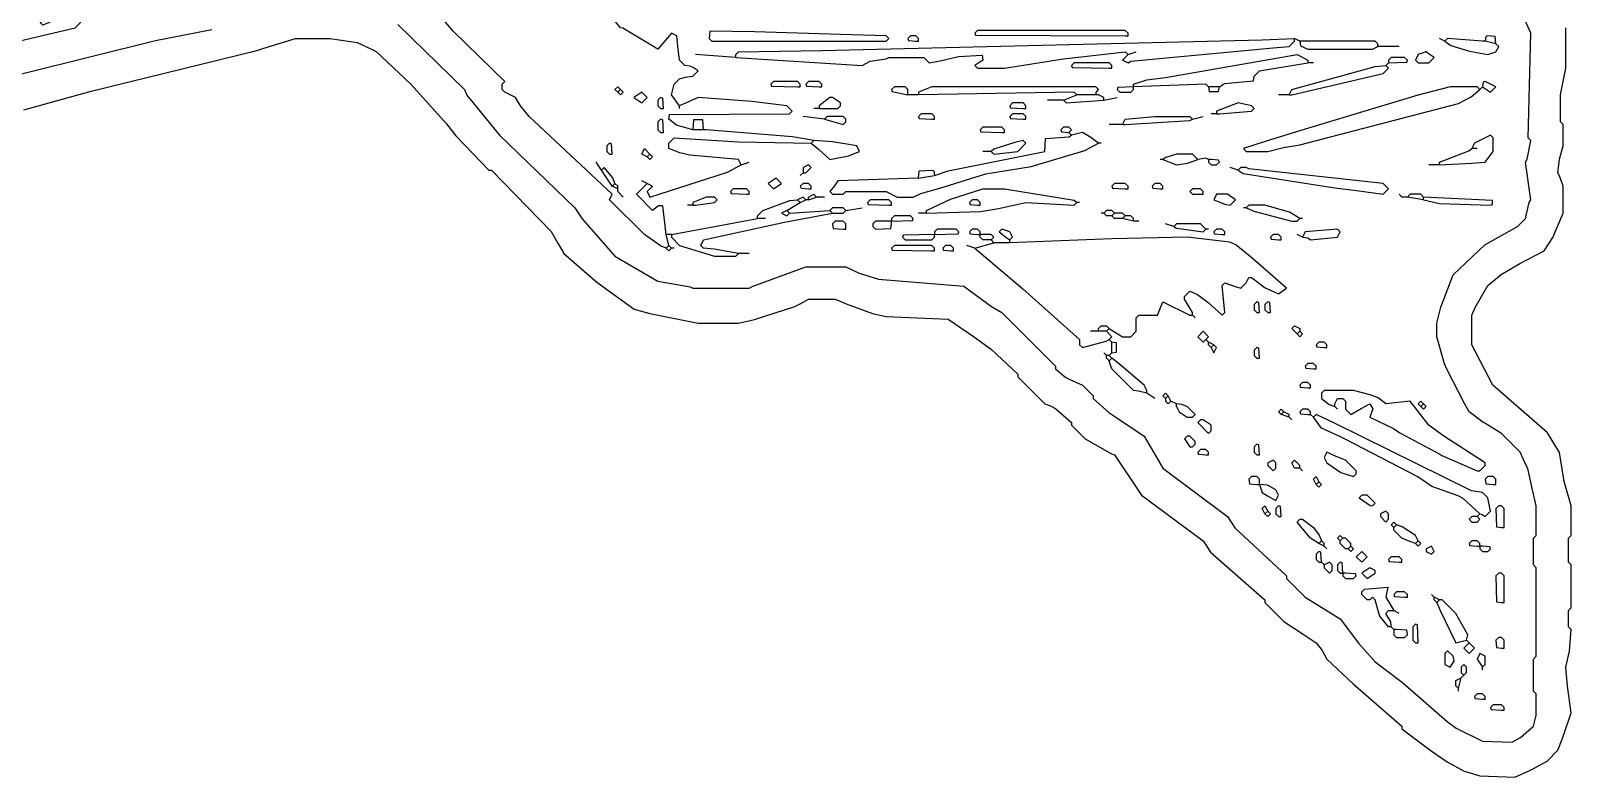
# Model space of a CAD drawing. Extents: x 0.25 to 2.48, y 0.03 to 1.97.
# Drawn here: x 1.027 to 2.484, y 0.033 to 0.739 of the extents above; entities that cross this region are included whole.
import ezdxf

# ---------------------------------------------------------------- set-up
doc = ezdxf.new("R2010")
doc.units = 0
doc.layers.get('0').update_dxf_attribs({"linetype": 'CONTINUOUS'})

msp = doc.modelspace()

# ---------------------------------------------------------------- linework, layer by layer
at = {"color": 7, "linetype": 'CONTINUOUS'}
for points in [[(0.957834, 0.715518), (1.06934, 0.74168), (1.07442, 0.74676), (1.07442, 0.7493), (1.069594, 0.752348), (1.0668, 0.75438), (1.05918, 0.75438), (1.044194, 0.746252), (1.03886, 0.74422), (1.03632, 0.74676), (1.043686, 0.752348), (1.09474, 0.77978), (1.09982, 0.77978), (1.10236, 0.77724), (1.09474, 0.76962), (1.089406, 0.767588), (1.08204, 0.762), (1.0795, 0.75438), (1.08458, 0.7493), (1.09474, 0.7493), (1.107186, 0.755142), (1.10998, 0.75692)], [(1.62814, 0.5334), (1.622806, 0.535432), (1.60782, 0.5461), (1.5748, 0.57912), (1.57734, 0.5842), (1.4986, 0.65786), (1.490472, 0.667766), (1.4859, 0.67564), (1.47574, 0.68072), (1.4732, 0.68326), (1.4732, 0.68834), (1.47574, 0.69088), (1.426851, 0.738589), (1.409192, 0.759206)], [(1.374394, 0.744728), (1.43764, 0.68326), (1.439672, 0.677926), (1.47066, 0.64008), (1.54178, 0.5715), (1.54879, 0.560883), (1.57988, 0.52578), (1.620296, 0.502024), (1.650828, 0.49681), (1.65354, 0.4953), (1.70688, 0.4953), (1.709674, 0.497078), (1.76022, 0.51562), (1.79832, 0.51562), (1.810766, 0.509778), (1.829024, 0.503816), (1.909623, 0.49723), (1.935937, 0.47813), (1.94564, 0.47244), (1.99644, 0.42164), (1.99644, 0.4191), (2.006346, 0.410972), (2.009394, 0.409448), (2.02184, 0.40386), (2.032, 0.3937), (2.032, 0.39116), (2.046849, 0.377874), (2.054469, 0.372794), (2.08026, 0.3556), (2.09804, 0.32512), (2.159, 0.2794), (2.16601, 0.268783), (2.21488, 0.22352), (2.21488, 0.22098), (2.23266, 0.2032), (2.26568, 0.18288), (2.282874, 0.159629), (2.2987, 0.14224), (2.324557, 0.12253), (2.366823, 0.08575), (2.375357, 0.07935), (2.400396, 0.067196), (2.42824, 0.06604)], [(1.64084, 0.66802), (1.63322, 0.67818), (1.63576, 0.68834), (1.64084, 0.69342), (1.646144, 0.695064), (1.65354, 0.69596), (1.65862, 0.70104), (1.653794, 0.704088), (1.650746, 0.705358), (1.64592, 0.70612), (1.64084, 0.7112), (1.639277, 0.724095), (1.6383, 0.73406), (1.63322, 0.7366), (1.62052, 0.72136), (1.587246, 0.741172), (1.58496, 0.74168), (1.576832, 0.751586), (1.5748, 0.75438)], [(2.42824, 0.06604), (2.436114, 0.070612), (2.44856, 0.08128), (2.4511, 0.09144), (2.4511, 0.11176), (2.44856, 0.1143), (2.44856, 0.14478), (2.4511, 0.14732), (2.4511, 0.23114), (2.44856, 0.23368), (2.44856, 0.25908), (2.4511, 0.26162), (2.4511, 0.28956), (2.44753, 0.304628), (2.44705, 0.307512), (2.442972, 0.324866), (2.441448, 0.327914), (2.43586, 0.34036), (2.41808, 0.35814), (2.402449, 0.367714), (2.400691, 0.368886), (2.3876, 0.37846), (2.383106, 0.386471), (2.366518, 0.418846), (2.364232, 0.423926), (2.35712, 0.44958), (2.35712, 0.46228), (2.36069, 0.477348), (2.37236, 0.508), (2.402586, 0.536448), (2.43332, 0.55372), (2.44094, 0.56134), (2.444242, 0.576326), (2.44602, 0.57912), (2.44094, 0.61468), (2.442503, 0.617415), (2.44602, 0.635), (2.44348, 0.63754), (2.44602, 0.7366), (2.438908, 0.752094)], [(0.959866, 0.683768), (1.145286, 0.729742), (1.198708, 0.74017)], [(1.020928, 0.664007), (1.084385, 0.681697), (1.242314, 0.720598), (1.246886, 0.722122), (1.27762, 0.73152), (1.31064, 0.73152), (1.335927, 0.727848), (1.351026, 0.720852), (1.354074, 0.719328), (1.38684, 0.68834), (1.42048, 0.650736), (1.4294, 0.639584), (1.4605, 0.60706), (1.46304, 0.60706), (1.519428, 0.548894), (1.525954, 0.538089), (1.53162, 0.52832), (1.562638, 0.501008), (1.597914, 0.475488), (1.612705, 0.471463), (1.65862, 0.46228), (1.69672, 0.46228), (1.711788, 0.46585), (1.749806, 0.478028), (1.754886, 0.480568), (1.76276, 0.48514), (1.78816, 0.48514), (1.795526, 0.481838), (1.798574, 0.480568), (1.823496, 0.471544), (1.836471, 0.468575), (1.894789, 0.466145), (1.919849, 0.448994), (1.935937, 0.43749), (1.96088, 0.41402), (1.96088, 0.41148), (1.98628, 0.38608), (1.991614, 0.384048), (1.996694, 0.381508), (2.01168, 0.3683), (2.01168, 0.36576), (2.02438, 0.35306), (2.050034, 0.338328), (2.05232, 0.33782), (2.07772, 0.29972), (2.13614, 0.25654), (2.14315, 0.245923), (2.19456, 0.20066), (2.19456, 0.19812), (2.21234, 0.18034), (2.230511, 0.168226), (2.24282, 0.16002), (2.248486, 0.152791), (2.25298, 0.14478), (2.277829, 0.121291), (2.3241, 0.08128), (2.3241, 0.07874), (2.351649, 0.057834), (2.366889, 0.047674), (2.382774, 0.038862), (2.387346, 0.037338), (2.397844, 0.034193), (2.43078, 0.03302)], [(1.83642, 0.72898), (1.83896, 0.73152), (1.83642, 0.73406), (1.793203, 0.73537), (1.711997, 0.73783), (1.669415, 0.738505), (1.66878, 0.73152), (1.67132, 0.72898), (1.83642, 0.72898)], [(1.69418, 0.71374), (1.69418, 0.71628), (1.69672, 0.71882), (1.775422, 0.720049), (2.191969, 0.730195), (2.2225, 0.73152)], [(1.8669, 0.72898), (1.8669, 0.73152), (1.86436, 0.73406), (1.85928, 0.73406), (1.85674, 0.73152), (1.857375, 0.729615), (1.86436, 0.72898), (1.8669, 0.72898)], [(2.06502, 0.73406), (2.06502, 0.7366), (2.06248, 0.73914), (1.92278, 0.73914), (1.92024, 0.7366), (1.920875, 0.734695), (2.06248, 0.73406), (2.06502, 0.73406)], [(2.06502, 0.71628), (2.05994, 0.7112), (2.06502, 0.70866), (2.067697, 0.710106), (2.202332, 0.722833), (2.21742, 0.7239), (2.2225, 0.72898), (2.2225, 0.73152)], [(2.22758, 0.72898), (2.2225, 0.73152)], [(2.30124, 0.7239), (2.30124, 0.72644), (2.2987, 0.72898), (2.22758, 0.72898)], [(2.22758, 0.72898), (2.228215, 0.724535), (2.2352, 0.72136), (2.29616, 0.72136), (2.30124, 0.7239)], [(2.36474, 0.72898), (2.35966, 0.73152)], [(2.40284, 0.72898), (2.4003, 0.72898), (2.36728, 0.73152), (2.36474, 0.72898)], [(2.36474, 0.72898), (2.370328, 0.724916), (2.387824, 0.719716), (2.40538, 0.71628), (2.413, 0.71882), (2.41554, 0.7239), (2.413, 0.72644)], [(2.43078, 0.03302), (2.446274, 0.040132), (2.46126, 0.04826), (2.47142, 0.05842), (2.475738, 0.068834), (2.477262, 0.073406), (2.48412, 0.09398), (2.48055, 0.119208), (2.47904, 0.13716), (2.48261, 0.152228), (2.48412, 0.17272), (2.48158, 0.17526), (2.48158, 0.1905), (2.48412, 0.19304), (2.48412, 0.23368), (2.48158, 0.23622), (2.48158, 0.25908), (2.48412, 0.26162), (2.48412, 0.28956), (2.477615, 0.312544), (2.473198, 0.340106), (2.461846, 0.358531), (2.409952, 0.403606), (2.39014, 0.44196), (2.39014, 0.4699), (2.393442, 0.477266), (2.40538, 0.49784), (2.417826, 0.508508), (2.435606, 0.518668), (2.45872, 0.53086), (2.466848, 0.543306), (2.4765, 0.56642), (2.4765, 0.59182), (2.473064, 0.601756), (2.47142, 0.60452), (2.472983, 0.617415), (2.4765, 0.62992), (2.4765, 0.65024), (2.47396, 0.65278), (2.47396, 0.67818), (2.47904, 0.70358), (2.47904, 0.74168)], [(2.413, 0.72644), (2.412365, 0.733425), (2.40538, 0.73406), (2.403475, 0.733425), (2.40284, 0.72898)], [(2.413, 0.72644), (2.40284, 0.72898)], [(1.69418, 0.71374), (1.65608, 0.71628)], [(1.69418, 0.71374), (1.81356, 0.70612), (1.821332, 0.710133), (1.836268, 0.712267), (1.83896, 0.71374), (1.87198, 0.71374), (1.87706, 0.70866), (1.887444, 0.710304), (1.904776, 0.714636), (1.927225, 0.715645), (1.92786, 0.7112), (1.92024, 0.70612), (1.92278, 0.70358), (1.94818, 0.70358), (2.003888, 0.71223), (2.006752, 0.712673), (2.06248, 0.71882), (2.06502, 0.71628)], [(2.06502, 0.71628), (2.07264, 0.71882)], [(2.0701, 0.6858), (2.0701, 0.68834), (2.082937, 0.692326), (2.100443, 0.694514), (2.22504, 0.71628), (2.2352, 0.7112), (2.2352, 0.70866)], [(2.32156, 0.7239), (2.30124, 0.7239)], [(2.3495, 0.70866), (2.35458, 0.71374), (2.349754, 0.716788), (2.34696, 0.71882), (2.33934, 0.71628), (2.3368, 0.7112), (2.33934, 0.70866), (2.3495, 0.70866)], [(2.04978, 0.70358), (2.04978, 0.70612), (2.04724, 0.70866), (2.01422, 0.70866), (2.01168, 0.70612), (2.012315, 0.704215), (2.04724, 0.70358), (2.04978, 0.70358)], [(2.15138, 0.6858), (2.156206, 0.688848), (2.183765, 0.691515), (2.1844, 0.69596), (2.18948, 0.70104), (2.2352, 0.70866)], [(2.21742, 0.67818), (2.21996, 0.68326), (2.298895, 0.705143), (2.30886, 0.70612)], [(2.21742, 0.67818), (2.21996, 0.67818), (2.30632, 0.6985), (2.3114, 0.70358), (2.30886, 0.70612)], [(2.24028, 0.70866), (2.2352, 0.70866)], [(2.30886, 0.70612), (2.3114, 0.70866)], [(2.3114, 0.70866), (2.328545, 0.709295), (2.32918, 0.7112), (2.32664, 0.71374), (2.31394, 0.71374), (2.3114, 0.7112), (2.3114, 0.70866)], [(1.58242, 0.68072), (1.57988, 0.68326), (1.58242, 0.6858), (1.58496, 0.68326)], [(1.75514, 0.6858), (1.75514, 0.68834), (1.7526, 0.69088), (1.72974, 0.69088), (1.7272, 0.68834), (1.727835, 0.686435), (1.7526, 0.6858), (1.75514, 0.6858)], [(1.77546, 0.6858), (1.77546, 0.68834), (1.77292, 0.69088), (1.76276, 0.69088), (1.76022, 0.68834), (1.760855, 0.686435), (1.77292, 0.6858), (1.77546, 0.6858)], [(1.85674, 0.67818), (1.85674, 0.68326), (1.8542, 0.6858), (1.84404, 0.6858), (1.8415, 0.68326), (1.842135, 0.681355), (1.85674, 0.67818)], [(2.03454, 0.67818), (2.035048, 0.680466), (2.03708, 0.68326), (2.03454, 0.6858), (1.8796, 0.6858), (1.8669, 0.68072), (1.8669, 0.67818)], [(2.0701, 0.6858), (2.055495, 0.685165), (2.05486, 0.68326), (2.0574, 0.68072), (2.06756, 0.68072), (2.0701, 0.68326), (2.0701, 0.6858)], [(2.14122, 0.6858), (2.13868, 0.68834), (2.0701, 0.6858)], [(2.15138, 0.6858), (2.14122, 0.6858)], [(2.14122, 0.6858), (2.141855, 0.681355), (2.150745, 0.681355), (2.15138, 0.6858)], [(2.39776, 0.68326), (2.39522, 0.6858), (2.36982, 0.6858), (2.337024, 0.677284), (2.334036, 0.676536), (2.232406, 0.645922), (2.194784, 0.634104), (2.17424, 0.62738), (2.17678, 0.62484), (2.1971, 0.62484), (2.212168, 0.62841), (2.227408, 0.63095), (2.377694, 0.670052), (2.389683, 0.67625), (2.39776, 0.68326)], [(2.39776, 0.68326), (2.4003, 0.6858)], [(2.4003, 0.6858), (2.40792, 0.68072), (2.413, 0.6858), (2.40284, 0.69088), (2.400935, 0.690245), (2.4003, 0.6858)], [(1.58242, 0.68072), (1.58496, 0.68326)], [(1.58242, 0.68072), (1.58496, 0.67818), (1.5875, 0.68072), (1.58496, 0.68326)], [(1.60528, 0.67056), (1.61036, 0.67564), (1.60528, 0.68072), (1.59766, 0.67564), (1.60528, 0.67056)], [(1.6256, 0.66548), (1.624965, 0.675005), (1.62306, 0.67564), (1.62052, 0.6731), (1.62052, 0.66802), (1.62306, 0.66548), (1.6256, 0.66548)], [(1.65354, 0.64516), (1.638046, 0.649732), (1.63068, 0.65532), (1.631315, 0.659765), (1.74498, 0.6604), (1.74752, 0.66294), (1.74244, 0.66802), (1.709324, 0.671944), (1.65862, 0.67564), (1.64084, 0.66802)], [(1.77292, 0.66548), (1.7907, 0.66548), (1.79324, 0.66802), (1.79324, 0.67056), (1.78562, 0.67564), (1.78308, 0.67564), (1.77292, 0.66802), (1.77292, 0.66548)], [(1.8669, 0.67818), (1.85674, 0.67818)], [(2.01676, 0.67818), (2.01422, 0.68072), (1.8669, 0.67818)], [(1.9685, 0.66548), (1.9685, 0.66802), (1.96596, 0.67056), (1.9558, 0.67056), (1.95326, 0.66802), (1.953895, 0.666115), (1.96596, 0.66548), (1.9685, 0.66548)], [(2.00406, 0.6731), (1.98882, 0.6731)], [(2.00406, 0.6731), (2.01676, 0.67818)], [(2.00406, 0.6731), (2.0066, 0.67056), (2.04216, 0.6731)], [(2.03454, 0.67818), (2.01676, 0.67818)], [(2.04216, 0.6731), (2.04216, 0.67564), (2.03708, 0.67818), (2.03454, 0.67818)], [(2.04216, 0.6731), (2.05486, 0.67564)], [(2.14884, 0.6604), (2.15138, 0.6604), (2.18186, 0.66294), (2.1844, 0.66548), (2.18186, 0.66802), (2.16916, 0.67056), (2.14884, 0.66294), (2.14884, 0.6604)], [(2.21742, 0.67818), (2.20726, 0.67818)], [(1.64084, 0.66548), (1.64084, 0.66802)], [(1.778, 0.65532), (1.75768, 0.65786)], [(1.77292, 0.66548), (1.76784, 0.66548)], [(1.778, 0.65532), (1.79578, 0.65024), (1.79832, 0.65278), (1.79832, 0.65532), (1.79578, 0.65786), (1.78054, 0.65786), (1.778, 0.65532)], [(1.88214, 0.65532), (1.88214, 0.65786), (1.8796, 0.6604), (1.86944, 0.6604), (1.8669, 0.65786), (1.867535, 0.655955), (1.8796, 0.65532), (1.88214, 0.65532)], [(1.9685, 0.65532), (1.9685, 0.65786), (1.96596, 0.6604), (1.9558, 0.6604), (1.95326, 0.65786), (1.953895, 0.655955), (1.96596, 0.65532), (1.9685, 0.65532)], [(2.05994, 0.65024), (2.06248, 0.65532), (2.09042, 0.65786), (2.12344, 0.65786), (2.12598, 0.65532)], [(2.12598, 0.65532), (2.13614, 0.65786)], [(2.14884, 0.6604), (2.14376, 0.6604)], [(1.6256, 0.64262), (1.624965, 0.654685), (1.62306, 0.65532), (1.62052, 0.65278), (1.62052, 0.64516), (1.62306, 0.64262), (1.6256, 0.64262)], [(1.6637, 0.64516), (1.663065, 0.654685), (1.654175, 0.654685), (1.65354, 0.64516)], [(1.6637, 0.64516), (1.65354, 0.64516)], [(1.76784, 0.635), (1.747657, 0.638634), (1.66624, 0.64516), (1.6637, 0.64516)], [(1.94818, 0.64262), (1.94818, 0.64516), (1.94564, 0.6477), (1.92786, 0.6477), (1.92532, 0.64516), (1.925955, 0.643255), (1.94564, 0.64262), (1.94818, 0.64262)], [(2.00914, 0.64262), (2.01168, 0.64516), (2.00914, 0.6477), (2.00406, 0.6477), (2.00152, 0.64516), (2.002155, 0.643255), (2.00914, 0.64262)], [(2.01168, 0.64008), (2.00914, 0.64262)], [(2.03708, 0.63246), (2.029714, 0.638048), (2.02184, 0.64262), (2.01168, 0.64008)], [(2.05994, 0.65024), (2.04724, 0.65024)], [(2.05994, 0.65024), (2.06248, 0.65024), (2.123344, 0.653936), (2.12598, 0.65532)], [(1.57734, 0.6223), (1.576705, 0.631825), (1.5748, 0.63246), (1.57226, 0.62992), (1.57226, 0.62484), (1.5748, 0.6223), (1.57734, 0.6223)], [(1.61036, 0.61976), (1.60528, 0.6223), (1.60782, 0.62738), (1.6129, 0.6223)], [(1.69926, 0.61214), (1.69672, 0.61722), (1.650805, 0.621323), (1.641035, 0.623277), (1.63068, 0.62738), (1.63068, 0.63246), (1.63576, 0.63754), (1.696764, 0.633683), (1.7653, 0.63246)], [(1.7653, 0.63246), (1.76784, 0.635)], [(1.7653, 0.63246), (1.772424, 0.62676), (1.78308, 0.61722), (1.800636, 0.620656), (1.81102, 0.62484), (1.80848, 0.62992), (1.785483, 0.633906), (1.76784, 0.635)], [(1.8669, 0.59944), (1.7907, 0.5969), (1.787574, 0.592211), (1.78308, 0.58674), (1.78562, 0.5842), (1.79578, 0.5842), (1.79832, 0.58674), (1.83642, 0.58674), (1.84658, 0.58166), (1.86182, 0.58166), (1.869186, 0.584962), (1.886996, 0.590176), (1.930572, 0.60349), (1.973408, 0.61063), (2.024156, 0.625736), (2.03708, 0.63246)], [(1.88214, 0.60198), (1.895094, 0.606298), (1.98628, 0.62484), (1.986915, 0.636905), (2.009016, 0.638655), (2.01168, 0.64008)], [(1.93548, 0.62484), (1.93802, 0.6223), (1.96088, 0.62484), (1.9685, 0.63246), (1.96596, 0.635), (1.958116, 0.633356), (1.938274, 0.626872), (1.93548, 0.62484)], [(2.03962, 0.63246), (2.03708, 0.63246)], [(2.35966, 0.61214), (2.390312, 0.61365), (2.40284, 0.61468), (2.41046, 0.62484), (2.41046, 0.63754), (2.40792, 0.64008), (2.39268, 0.63246), (2.39014, 0.62738)], [(2.35966, 0.61214), (2.35966, 0.61468), (2.387346, 0.625348), (2.39014, 0.62738)], [(2.39522, 0.62738), (2.39014, 0.62738)], [(1.56718, 0.60706), (1.5621, 0.61468)], [(1.61036, 0.61976), (1.6129, 0.6223)], [(1.61036, 0.61976), (1.6129, 0.61722), (1.61544, 0.61976), (1.6129, 0.6223)], [(1.61036, 0.59436), (1.61544, 0.59182), (1.61036, 0.58674), (1.6129, 0.58166), (1.686306, 0.605028), (1.69926, 0.61214)], [(1.69926, 0.61214), (1.70688, 0.61468)], [(1.75768, 0.60452), (1.76022, 0.60452), (1.7653, 0.6096), (1.76276, 0.61214), (1.75768, 0.6096), (1.75768, 0.60452)], [(1.93548, 0.62484), (1.92786, 0.62484)], [(2.09804, 0.61722), (2.0955, 0.61722)], [(2.13106, 0.61722), (2.12598, 0.6223), (2.11074, 0.6223), (2.100804, 0.618864), (2.09804, 0.61722)], [(2.09804, 0.61722), (2.11074, 0.61214), (2.121124, 0.613784), (2.13106, 0.61722)], [(2.14122, 0.61722), (2.13868, 0.61849), (2.13106, 0.61722)], [(2.14122, 0.61722), (2.14122, 0.61468), (2.14376, 0.61214), (2.14884, 0.61214), (2.15138, 0.61468), (2.150745, 0.616585), (2.14376, 0.61722), (2.14122, 0.61722)], [(2.35966, 0.61214), (2.3495, 0.61214)], [(1.57988, 0.59436), (1.577848, 0.599694), (1.56972, 0.6096), (1.56718, 0.60706)], [(1.57734, 0.59182), (1.56718, 0.60706)], [(1.72974, 0.58928), (1.73736, 0.59436), (1.73228, 0.59944), (1.72466, 0.59436), (1.72974, 0.58928)], [(1.75514, 0.60198), (1.75768, 0.60452)], [(1.8669, 0.59944), (1.867535, 0.606425), (1.8796, 0.60706), (1.881505, 0.606425), (1.88214, 0.60198)], [(1.8669, 0.59944), (1.88214, 0.60198)], [(2.16916, 0.60706), (2.16154, 0.6096)], [(2.16916, 0.60706), (2.173986, 0.604012), (2.260737, 0.590374), (2.281072, 0.587807), (2.30632, 0.5842), (2.3114, 0.58928), (2.30632, 0.59436), (2.179433, 0.608192), (2.17678, 0.6096), (2.1717, 0.6096), (2.16916, 0.60706)], [(1.57734, 0.59182), (1.57988, 0.59436)], [(1.58242, 0.58928), (1.57734, 0.59182)], [(1.58242, 0.59182), (1.57988, 0.59436)], [(1.58242, 0.58928), (1.58242, 0.59182)], [(1.5875, 0.58166), (1.58242, 0.58674), (1.58242, 0.58928)], [(1.62814, 0.5461), (1.624965, 0.573405), (1.620911, 0.573454), (1.61544, 0.56896), (1.6002, 0.5842), (1.61036, 0.59436)], [(1.61036, 0.59436), (1.60528, 0.5969)], [(1.70688, 0.5842), (1.70688, 0.58674), (1.70434, 0.58928), (1.69164, 0.58928), (1.6891, 0.58674), (1.689735, 0.584835), (1.70434, 0.5842), (1.70688, 0.5842)], [(1.7653, 0.58928), (1.7653, 0.59182), (1.76276, 0.59436), (1.75768, 0.59436), (1.75514, 0.59182), (1.755775, 0.589915), (1.76276, 0.58928), (1.7653, 0.58928)], [(1.76276, 0.57912), (1.76276, 0.58166), (1.76784, 0.5842), (1.77038, 0.58166)], [(1.87452, 0.56642), (1.87452, 0.56896), (1.897126, 0.579628), (1.92786, 0.58928), (1.94818, 0.58928), (2.013966, 0.578612), (2.01676, 0.57658)], [(2.06502, 0.58928), (2.06502, 0.59182), (2.06248, 0.59436), (2.05232, 0.59436), (2.04978, 0.59182), (2.050415, 0.589915), (2.06248, 0.58928), (2.06502, 0.58928)], [(2.09804, 0.58928), (2.09804, 0.59182), (2.0955, 0.59436), (2.09042, 0.59436), (2.08788, 0.59182), (2.088515, 0.589915), (2.0955, 0.58928), (2.09804, 0.58928)], [(2.13614, 0.5842), (2.13614, 0.58674), (2.1336, 0.58928), (2.12598, 0.58928), (2.12344, 0.58674), (2.12598, 0.5842), (2.13614, 0.5842)], [(2.16154, 0.57404), (2.16662, 0.57912), (2.159, 0.5842), (2.14884, 0.5842), (2.1463, 0.57912), (2.156714, 0.574802), (2.16154, 0.57404)], [(2.32918, 0.58166), (2.3241, 0.58166), (2.32156, 0.5842)], [(2.34442, 0.58166), (2.34188, 0.5842), (2.33172, 0.5842), (2.32918, 0.58166)], [(1.65354, 0.57404), (1.64846, 0.57404)], [(1.65354, 0.57404), (1.65608, 0.57404), (1.67386, 0.57658), (1.6764, 0.57912), (1.67386, 0.58166), (1.66624, 0.58166), (1.65354, 0.57658), (1.65354, 0.57404)], [(1.7145, 0.56134), (1.7145, 0.56388), (1.71958, 0.56896), (1.745204, 0.578224), (1.7526, 0.57912)], [(1.74244, 0.56896), (1.73736, 0.56642), (1.74244, 0.56388), (1.74498, 0.56642)], [(1.74244, 0.56896), (1.75514, 0.57658)], [(1.74498, 0.56642), (1.74244, 0.56896)], [(1.74498, 0.56642), (1.78308, 0.56896)], [(1.76022, 0.57912), (1.75768, 0.58166), (1.7526, 0.57912)], [(1.75514, 0.57658), (1.7526, 0.57912)], [(1.75514, 0.57658), (1.76022, 0.57912)], [(1.76276, 0.57912), (1.76022, 0.57912)], [(1.76276, 0.57912), (1.77038, 0.58166)], [(1.778, 0.58166), (1.77038, 0.58166)], [(1.79832, 0.56896), (1.79578, 0.5715), (1.78562, 0.5715), (1.78308, 0.56896)], [(1.78562, 0.56642), (1.78308, 0.56896)], [(1.78562, 0.56642), (1.79578, 0.56642), (1.79832, 0.56896)], [(1.79832, 0.56896), (1.81356, 0.5715)], [(1.8415, 0.57404), (1.8415, 0.57658), (1.83896, 0.57912), (1.82118, 0.57912), (1.81864, 0.57658), (1.819275, 0.574675), (1.83896, 0.57404), (1.8415, 0.57404)], [(1.87452, 0.56642), (1.925457, 0.567866), (1.942682, 0.570843), (1.9685, 0.57658), (2.01422, 0.57404), (2.01676, 0.57658)], [(1.92532, 0.57404), (1.92532, 0.57658), (1.92278, 0.57912), (1.9177, 0.57912), (1.91516, 0.57658), (1.915795, 0.574675), (1.92278, 0.57404), (1.92532, 0.57404)], [(2.0193, 0.57658), (2.01676, 0.57658)], [(2.05232, 0.56642), (2.04978, 0.56896), (2.0447, 0.56896), (2.04216, 0.56642)], [(2.17678, 0.5715), (2.17424, 0.5715)], [(2.22758, 0.56134), (2.217674, 0.567182), (2.19456, 0.57404), (2.17932, 0.57404), (2.17678, 0.5715)], [(2.17678, 0.5715), (2.184146, 0.568198), (2.21996, 0.5588), (2.22504, 0.5588), (2.22758, 0.56134)], [(2.34442, 0.57912), (2.32918, 0.58166)], [(2.34442, 0.57912), (2.34442, 0.58166)], [(2.34442, 0.57912), (2.359488, 0.57555), (2.40792, 0.57404), (2.409825, 0.574675), (2.409825, 0.578485), (2.34442, 0.58166)], [(1.63322, 0.5461), (1.7145, 0.56134)], [(1.69672, 0.52832), (1.673665, 0.532423), (1.6637, 0.5334), (1.66116, 0.53594), (1.6637, 0.54102), (1.740072, 0.55777), (1.78562, 0.56642)], [(1.72212, 0.56134), (1.7145, 0.56134)], [(1.79832, 0.55118), (1.79832, 0.55626), (1.79578, 0.5588), (1.78816, 0.5588), (1.78562, 0.55626), (1.786255, 0.551815), (1.79578, 0.55118), (1.79832, 0.55118)], [(1.8415, 0.5588), (1.82626, 0.5588), (1.82372, 0.55626), (1.82372, 0.55372), (1.82626, 0.55118), (1.840865, 0.551815), (1.8415, 0.55626), (1.8415, 0.5588)], [(1.8415, 0.5588), (1.861185, 0.559435), (1.86182, 0.56134), (1.85928, 0.56388), (1.84404, 0.56388), (1.8415, 0.56134), (1.8415, 0.5588)], [(1.87452, 0.56642), (1.8669, 0.56642)], [(2.04216, 0.56642), (2.03962, 0.56642)], [(2.04978, 0.56388), (2.0447, 0.56388), (2.04216, 0.56642)], [(2.04978, 0.56388), (2.05232, 0.56642)], [(2.05994, 0.56134), (2.05232, 0.56134), (2.04978, 0.56388)], [(2.06248, 0.56388), (2.05994, 0.56642), (2.05232, 0.56642)], [(2.05994, 0.56134), (2.06248, 0.56388)], [(2.0701, 0.5588), (2.05994, 0.56134)], [(2.0701, 0.5588), (2.0701, 0.56134), (2.06756, 0.56388), (2.06248, 0.56388)], [(2.07518, 0.5588), (2.0701, 0.5588)], [(2.1082, 0.55372), (2.10058, 0.55626)], [(2.13868, 0.55118), (2.1336, 0.55626), (2.11074, 0.55626), (2.1082, 0.55372)], [(2.1082, 0.55372), (2.110912, 0.55221), (2.13614, 0.54864), (2.13868, 0.55118)], [(2.23012, 0.56134), (2.22758, 0.56134)], [(1.63322, 0.5461), (1.62814, 0.5461)], [(1.63068, 0.53594), (1.62814, 0.5461)], [(1.63322, 0.5461), (1.63322, 0.54356), (1.64084, 0.53594), (1.67386, 0.52578), (1.69418, 0.52578), (1.69672, 0.52832)], [(1.88214, 0.5461), (1.852295, 0.545465), (1.85166, 0.54356), (1.8542, 0.54102), (1.8796, 0.54102), (1.88214, 0.54356), (1.88214, 0.5461)], [(1.88214, 0.5461), (1.904365, 0.546735), (1.905, 0.54864), (1.90246, 0.55118), (1.88468, 0.55118), (1.88214, 0.54864), (1.88214, 0.5461)], [(1.92532, 0.5461), (1.92532, 0.54864), (1.92278, 0.55118), (1.9177, 0.55118), (1.91516, 0.54864), (1.915795, 0.546735), (1.92278, 0.5461), (1.92532, 0.5461)], [(1.93548, 0.54102), (1.92786, 0.54102), (1.92532, 0.54356), (1.92532, 0.5461)], [(1.93548, 0.54102), (1.93802, 0.54356), (1.93548, 0.5461), (1.92532, 0.5461)], [(1.93802, 0.53848), (1.93548, 0.54102)], [(1.95326, 0.54102), (1.9558, 0.54356), (1.95326, 0.54864), (1.94564, 0.55118), (1.9431, 0.54864), (1.950466, 0.543052), (1.95326, 0.54102)], [(2.12598, 0.47244), (2.11836, 0.48514), (2.11836, 0.48768), (2.12344, 0.49276), (2.130603, 0.48961), (2.1407, 0.481975), (2.15392, 0.4699), (2.15646, 0.47244), (2.15392, 0.49784), (2.15646, 0.50038), (2.166396, 0.496944), (2.1717, 0.4953), (2.17678, 0.50038), (2.17932, 0.50546), (2.18186, 0.50546), (2.194814, 0.495808), (2.20726, 0.49022), (2.21488, 0.4953), (2.18238, 0.523865), (2.167011, 0.536526), (2.16128, 0.538809), (2.1209, 0.54356), (2.049729, 0.542235), (1.95326, 0.53848)], [(1.95326, 0.53848), (1.95326, 0.54102)], [(2.14122, 0.55118), (2.13868, 0.55118)], [(2.15646, 0.5461), (2.15646, 0.54864), (2.15392, 0.55118), (2.14884, 0.55118), (2.1463, 0.54864), (2.146935, 0.546735), (2.15392, 0.5461), (2.15646, 0.5461)], [(2.2098, 0.54102), (2.2098, 0.54356), (2.20726, 0.5461), (2.20218, 0.5461), (2.19964, 0.54356), (2.200275, 0.541655), (2.20726, 0.54102), (2.2098, 0.54102)], [(2.23012, 0.54356), (2.22504, 0.5461)], [(2.23012, 0.54356), (2.234946, 0.543052), (2.23774, 0.54102), (2.26314, 0.54356), (2.26568, 0.54864), (2.26314, 0.55118), (2.23266, 0.54864), (2.23012, 0.54356)], [(1.62814, 0.5334), (1.63068, 0.53594)], [(1.62814, 0.5334), (1.63068, 0.53086), (1.63322, 0.5334)], [(1.63322, 0.5334), (1.63068, 0.53594)], [(1.63576, 0.5334), (1.63322, 0.5334)], [(1.70688, 0.52832), (1.69672, 0.52832)], [(1.88214, 0.53086), (1.88214, 0.5334), (1.8796, 0.53594), (1.84404, 0.53594), (1.8415, 0.5334), (1.842135, 0.531495), (1.8796, 0.53086), (1.88214, 0.53086)], [(1.89992, 0.53086), (1.89992, 0.5334), (1.89738, 0.53594), (1.8923, 0.53594), (1.88976, 0.5334), (1.890395, 0.531495), (1.89738, 0.53086), (1.89992, 0.53086)], [(1.92024, 0.5334), (1.91262, 0.53594)], [(1.92024, 0.5334), (1.93802, 0.53848)], [(1.92024, 0.5334), (1.96544, 0.494675), (2.0193, 0.44704), (2.0193, 0.44196), (2.02184, 0.43942), (2.044476, 0.445396), (2.04724, 0.44704)], [(1.95326, 0.53848), (1.93802, 0.53848)], [(2.04724, 0.4572), (2.05994, 0.44958), (2.06756, 0.44958), (2.07264, 0.45466), (2.07264, 0.46736), (2.07518, 0.4699), (2.09296, 0.4699), (2.09804, 0.4826), (2.12344, 0.4699), (2.12598, 0.4699)], [(2.18948, 0.47244), (2.188845, 0.481965), (2.18694, 0.4826), (2.1844, 0.48006), (2.1844, 0.47498), (2.18694, 0.47244), (2.18948, 0.47244)], [(2.19964, 0.47244), (2.199005, 0.481965), (2.1971, 0.4826), (2.19456, 0.48006), (2.19456, 0.47498), (2.1971, 0.47244), (2.19964, 0.47244)], [(2.12598, 0.4699), (2.12598, 0.47244)], [(2.12852, 0.46736), (2.12598, 0.4699)], [(2.03708, 0.45466), (2.02946, 0.45466)], [(2.03708, 0.45466), (2.03708, 0.4572), (2.03962, 0.45974), (2.0447, 0.45974), (2.04724, 0.4572)], [(2.0447, 0.45466), (2.03708, 0.45466)], [(2.0447, 0.45466), (2.04724, 0.4572)], [(2.04724, 0.44704), (2.04978, 0.44958), (2.0447, 0.45466)], [(2.13868, 0.44704), (2.14122, 0.44958), (2.13614, 0.45466), (2.13106, 0.44958), (2.13614, 0.4445), (2.13868, 0.44704)], [(2.22504, 0.45212), (2.21996, 0.4572), (2.2225, 0.45974), (2.22758, 0.4572), (2.22758, 0.45466)], [(2.22504, 0.45212), (2.22758, 0.45466)], [(2.22504, 0.45212), (2.22758, 0.44958), (2.23012, 0.45212), (2.22758, 0.45466)], [(2.04978, 0.4445), (2.04724, 0.44704)], [(2.04978, 0.43434), (2.04978, 0.4445)], [(2.04978, 0.43434), (2.054225, 0.434975), (2.054225, 0.443865), (2.04978, 0.4445)], [(2.14122, 0.4445), (2.13868, 0.44704)], [(2.14122, 0.44196), (2.14122, 0.4445)], [(2.1463, 0.44196), (2.14122, 0.4445)], [(2.14376, 0.43942), (2.14122, 0.44196)], [(2.14376, 0.43942), (2.1463, 0.44196)], [(2.14376, 0.43942), (2.1463, 0.43434), (2.14884, 0.43942), (2.1463, 0.44196)], [(2.18948, 0.42926), (2.188845, 0.438785), (2.18694, 0.43942), (2.1844, 0.43688), (2.1844, 0.4318), (2.18694, 0.42926), (2.18948, 0.42926)], [(2.25298, 0.43942), (2.25298, 0.44196), (2.25044, 0.4445), (2.24536, 0.4445), (2.24282, 0.44196), (2.243455, 0.440055), (2.25044, 0.43942), (2.25298, 0.43942)], [(2.0447, 0.4318), (2.04216, 0.43434)], [(2.04724, 0.4318), (2.0447, 0.4318)], [(2.0447, 0.42926), (2.0447, 0.4318)], [(2.04724, 0.42672), (2.0447, 0.42926)], [(2.04724, 0.4318), (2.04978, 0.43434)], [(2.04978, 0.42926), (2.04724, 0.4318)], [(2.04724, 0.42672), (2.04978, 0.42926)], [(2.0828, 0.39624), (2.074926, 0.398018), (2.0701, 0.39878), (2.04978, 0.4191), (2.047748, 0.424434), (2.04724, 0.42672)], [(2.0828, 0.39878), (2.08026, 0.40386), (2.055251, 0.424766), (2.04978, 0.42926)], [(2.24282, 0.4191), (2.24282, 0.42164), (2.24028, 0.42418), (2.2352, 0.42418), (2.23266, 0.42164), (2.233295, 0.419735), (2.24028, 0.4191), (2.24282, 0.4191)], [(2.0828, 0.39624), (2.0828, 0.39878)], [(2.09042, 0.39116), (2.0828, 0.39624)], [(2.10058, 0.39116), (2.09804, 0.3937), (2.10058, 0.39624), (2.10312, 0.3937)], [(2.10058, 0.39116), (2.10312, 0.3937)], [(2.10566, 0.38862), (2.10312, 0.3937)], [(2.23774, 0.40132), (2.23774, 0.40386), (2.2352, 0.4064), (2.23012, 0.4064), (2.22758, 0.40386), (2.228215, 0.401955), (2.2352, 0.40132), (2.23774, 0.40132)], [(2.2606, 0.38354), (2.2606, 0.38608), (2.26314, 0.39116), (2.26822, 0.39116), (2.27076, 0.38862), (2.27076, 0.381), (2.27584, 0.37592), (2.285609, 0.381586), (2.29362, 0.38608), (2.296668, 0.381254), (2.29362, 0.37338), (2.316089, 0.362634), (2.321951, 0.358726), (2.359914, 0.338328), (2.361946, 0.337312), (2.39522, 0.32258), (2.39776, 0.32258), (2.40284, 0.32766), (2.40284, 0.3302), (2.362696, 0.35622), (2.3495, 0.36576), (2.33172, 0.38862), (2.30886, 0.38608), (2.301494, 0.391668), (2.293874, 0.394462), (2.27838, 0.39878), (2.25044, 0.39878), (2.2479, 0.39624), (2.2479, 0.39116), (2.255266, 0.385572), (2.2606, 0.38354)], [(2.10058, 0.39116), (2.10058, 0.38862), (2.10312, 0.38608), (2.10566, 0.38862)], [(2.11074, 0.38608), (2.10566, 0.38862)], [(2.11074, 0.38354), (2.11074, 0.38608)], [(2.11074, 0.38354), (2.11328, 0.37846), (2.118106, 0.375412), (2.1209, 0.37338), (2.12598, 0.37338), (2.12852, 0.37592), (2.1209, 0.38354), (2.115566, 0.385572), (2.11074, 0.38608)], [(2.2098, 0.37592), (2.20726, 0.37846), (2.2098, 0.381), (2.21234, 0.37846)], [(2.23774, 0.37592), (2.23774, 0.37846), (2.2352, 0.381), (2.23012, 0.381), (2.22758, 0.37846), (2.228215, 0.376555), (2.2352, 0.37592), (2.23774, 0.37592)], [(2.26314, 0.381), (2.2606, 0.38354)], [(2.34188, 0.38354), (2.33934, 0.38608), (2.34188, 0.38862), (2.34442, 0.38608)], [(2.34188, 0.38354), (2.34442, 0.38608)], [(2.34188, 0.38354), (2.34442, 0.381), (2.34696, 0.38354), (2.34442, 0.38608)], [(2.14122, 0.35814), (2.14376, 0.36068), (2.14376, 0.36576), (2.13614, 0.37084), (2.1336, 0.37084), (2.13106, 0.3683), (2.14122, 0.35814)], [(2.2098, 0.37592), (2.21234, 0.37846)], [(2.21742, 0.37338), (2.2098, 0.37592)], [(2.21742, 0.37592), (2.21234, 0.37846)], [(2.21742, 0.37338), (2.21742, 0.37592)], [(2.21996, 0.37084), (2.21742, 0.37338)], [(2.24028, 0.37338), (2.23774, 0.37592)], [(2.39776, 0.28194), (2.400046, 0.281432), (2.40284, 0.2794), (2.40792, 0.28448), (2.40538, 0.29718), (2.4003, 0.30226), (2.389916, 0.303904), (2.260346, 0.367792), (2.24282, 0.37592), (2.24028, 0.37338)], [(2.39776, 0.28194), (2.381982, 0.296552), (2.377186, 0.298958), (2.352431, 0.307926), (2.338949, 0.316914), (2.270506, 0.352552), (2.265426, 0.355092), (2.2479, 0.36322), (2.24028, 0.37338)], [(2.12598, 0.34544), (2.12852, 0.34798), (2.12852, 0.35052), (2.12344, 0.3556), (2.1209, 0.3556), (2.11836, 0.35306), (2.12344, 0.34544), (2.12598, 0.34544)], [(2.14122, 0.33782), (2.14122, 0.34036), (2.13868, 0.3429), (2.1336, 0.3429), (2.13106, 0.34036), (2.131695, 0.338455), (2.13868, 0.33782), (2.14122, 0.33782)], [(2.18948, 0.33782), (2.188845, 0.347345), (2.18694, 0.34798), (2.1844, 0.34544), (2.1844, 0.34036), (2.18694, 0.33782), (2.18948, 0.33782)], [(2.27838, 0.3175), (2.28092, 0.32004), (2.28092, 0.32258), (2.27076, 0.33274), (2.260346, 0.337058), (2.25298, 0.34036), (2.25044, 0.33528), (2.25298, 0.3302), (2.266188, 0.321056), (2.27838, 0.3175)], [(2.20218, 0.32258), (2.20472, 0.32512), (2.20472, 0.3302), (2.20218, 0.33274), (2.1971, 0.3302), (2.1971, 0.32766), (2.20218, 0.32258)], [(2.22758, 0.32512), (2.2225, 0.32512), (2.21996, 0.3302), (2.2225, 0.33274), (2.22758, 0.32766)], [(2.22758, 0.32512), (2.22758, 0.32766)], [(2.23012, 0.32258), (2.22758, 0.32512)], [(2.18948, 0.30988), (2.18948, 0.31496), (2.18694, 0.3175), (2.18186, 0.3175), (2.17932, 0.31496), (2.179955, 0.310515), (2.18694, 0.30988), (2.18948, 0.30988)], [(2.18948, 0.30988), (2.19202, 0.30226), (2.196846, 0.299212), (2.20472, 0.29464), (2.20726, 0.29972), (2.20472, 0.3048), (2.196846, 0.309118), (2.18948, 0.30988)], [(2.24282, 0.30988), (2.24028, 0.31496), (2.24282, 0.3175), (2.24536, 0.31242)], [(2.24282, 0.30988), (2.24536, 0.31242)], [(2.24282, 0.30988), (2.24536, 0.30734), (2.2479, 0.30988), (2.24536, 0.31242)], [(2.413, 0.30988), (2.413, 0.31496), (2.41046, 0.3175), (2.40538, 0.3175), (2.40284, 0.31496), (2.403475, 0.310515), (2.41046, 0.30988), (2.413, 0.30988)], [(2.29616, 0.28956), (2.2987, 0.2921), (2.29108, 0.29972), (2.286, 0.29972), (2.28346, 0.29718), (2.293874, 0.290068), (2.29616, 0.28956)], [(2.19456, 0.28194), (2.19202, 0.28702), (2.19456, 0.28956), (2.1971, 0.28448)], [(2.19456, 0.28194), (2.1971, 0.28448)], [(2.19456, 0.28194), (2.1971, 0.2794), (2.19964, 0.28194), (2.1971, 0.28448)], [(2.2098, 0.2794), (2.209165, 0.288925), (2.20726, 0.28956), (2.20472, 0.28702), (2.20472, 0.28194), (2.20726, 0.2794), (2.2098, 0.2794)], [(2.24536, 0.254), (2.23774, 0.25908), (2.229534, 0.268849), (2.22504, 0.27432), (2.22758, 0.27686), (2.23012, 0.27686), (2.24028, 0.26924), (2.245868, 0.261874), (2.2479, 0.25654)], [(2.30886, 0.27432), (2.3114, 0.27686), (2.3114, 0.28194), (2.30886, 0.28448), (2.30378, 0.28194), (2.30378, 0.2794), (2.30886, 0.27432)], [(2.39522, 0.2794), (2.39014, 0.2794), (2.3876, 0.27686), (2.39014, 0.27432), (2.39522, 0.27432), (2.39776, 0.27686), (2.39522, 0.2794)], [(2.39522, 0.2794), (2.39776, 0.28194)], [(2.42062, 0.26924), (2.42062, 0.28702), (2.41808, 0.28956), (2.41554, 0.28956), (2.413, 0.28702), (2.413635, 0.269875), (2.41808, 0.26924), (2.42062, 0.26924)], [(2.31648, 0.26924), (2.31394, 0.27178), (2.31648, 0.27432), (2.31902, 0.27178)], [(2.31648, 0.26924), (2.31902, 0.27178)], [(2.3368, 0.254), (2.331466, 0.256032), (2.3241, 0.25908), (2.31648, 0.2667), (2.31648, 0.26924)], [(2.33934, 0.25654), (2.3368, 0.26162), (2.324354, 0.269748), (2.31902, 0.27178)], [(2.24536, 0.254), (2.2479, 0.25654)], [(2.25044, 0.25146), (2.24536, 0.254)], [(2.25044, 0.254), (2.2479, 0.25654)], [(2.25044, 0.25146), (2.25044, 0.254)], [(2.25298, 0.24892), (2.25044, 0.25146)], [(2.26568, 0.25654), (2.26314, 0.25908), (2.26568, 0.26162), (2.26822, 0.25908)], [(2.26568, 0.25654), (2.26822, 0.25908)], [(2.2733, 0.24892), (2.27076, 0.24892), (2.26568, 0.254), (2.26568, 0.25654)], [(2.27584, 0.25146), (2.27584, 0.254), (2.27076, 0.25908), (2.26822, 0.25908)], [(2.2733, 0.24892), (2.27584, 0.25146)], [(2.2733, 0.24892), (2.27584, 0.24638), (2.27838, 0.24892), (2.27584, 0.25146)], [(2.3368, 0.254), (2.33934, 0.25654)], [(2.3368, 0.254), (2.33934, 0.25146), (2.34188, 0.254), (2.33934, 0.25654)], [(2.35204, 0.24384), (2.35458, 0.24638), (2.35204, 0.25146), (2.34696, 0.24892), (2.34696, 0.24638), (2.35204, 0.24384)], [(2.39776, 0.25146), (2.39776, 0.254), (2.39522, 0.25654), (2.39014, 0.25654), (2.3876, 0.254), (2.388235, 0.252095), (2.39522, 0.25146), (2.39776, 0.25146)], [(2.39776, 0.25146), (2.39776, 0.24892), (2.4003, 0.24638), (2.40538, 0.24638), (2.40792, 0.24892), (2.407285, 0.250825), (2.4003, 0.25146), (2.39776, 0.25146)], [(2.2479, 0.23622), (2.247265, 0.245745), (2.24536, 0.24638), (2.24282, 0.24384), (2.24282, 0.23876), (2.24536, 0.23622), (2.2479, 0.23622)], [(2.25044, 0.23368), (2.2479, 0.23622)], [(2.25044, 0.23368), (2.25044, 0.23114), (2.25552, 0.22606), (2.25806, 0.2286), (2.25806, 0.23368), (2.25552, 0.23622), (2.25044, 0.23368)], [(2.26822, 0.22606), (2.267585, 0.235585), (2.26568, 0.23622), (2.26314, 0.23368), (2.26314, 0.2286), (2.26568, 0.22606), (2.26822, 0.22606)], [(2.286, 0.23622), (2.29108, 0.2413), (2.286, 0.24638), (2.28092, 0.2413), (2.286, 0.23622)], [(2.3241, 0.23622), (2.3241, 0.23876), (2.32156, 0.2413), (2.31394, 0.2413), (2.3114, 0.23876), (2.312035, 0.236855), (2.32156, 0.23622), (2.3241, 0.23622)], [(2.26822, 0.22606), (2.26822, 0.22352), (2.27076, 0.22098), (2.27838, 0.22098), (2.28092, 0.22352), (2.280285, 0.225425), (2.27076, 0.22606), (2.26822, 0.22606)], [(2.29108, 0.22098), (2.2987, 0.22606), (2.2987, 0.2286), (2.29362, 0.23114), (2.286, 0.22606), (2.29108, 0.22098)], [(2.42062, 0.19812), (2.42062, 0.22352), (2.41808, 0.22606), (2.41554, 0.22606), (2.413, 0.22352), (2.413635, 0.198755), (2.41808, 0.19812), (2.42062, 0.19812)], [(2.31394, 0.17526), (2.3114, 0.17526), (2.303272, 0.185166), (2.302136, 0.188184), (2.2987, 0.20066), (2.29616, 0.2032), (2.29362, 0.20066), (2.29108, 0.20066), (2.286, 0.20574), (2.286, 0.20828), (2.28854, 0.21082), (2.310765, 0.212725), (2.30886, 0.2032), (2.31648, 0.1905)], [(2.32918, 0.2032), (2.32918, 0.20574), (2.32664, 0.20828), (2.31902, 0.20828), (2.31648, 0.20574), (2.317115, 0.203835), (2.32664, 0.2032), (2.32918, 0.2032)], [(2.35458, 0.2032), (2.35204, 0.20574)], [(2.31394, 0.17526), (2.313432, 0.180086), (2.30886, 0.18796), (2.3114, 0.1905), (2.31648, 0.1905)], [(2.32156, 0.18796), (2.31648, 0.1905)], [(2.35458, 0.20066), (2.35458, 0.2032)], [(2.35966, 0.20066), (2.35458, 0.2032)], [(2.35712, 0.19812), (2.35458, 0.20066)], [(2.35712, 0.19812), (2.35966, 0.20066)], [(2.35712, 0.19812), (2.360168, 0.190754), (2.3749, 0.16002), (2.38506, 0.16256)], [(2.38506, 0.16256), (2.38633, 0.16764), (2.3749, 0.18796), (2.3622, 0.20066), (2.35966, 0.20066)], [(2.31648, 0.17272), (2.31394, 0.17526)], [(2.33934, 0.16002), (2.338705, 0.177165), (2.3368, 0.1778), (2.33426, 0.17526), (2.33426, 0.16256), (2.3368, 0.16002), (2.33934, 0.16002)], [(2.31648, 0.17272), (2.31648, 0.16764), (2.31902, 0.1651), (2.32664, 0.1651), (2.32918, 0.16764), (2.328545, 0.172085), (2.31902, 0.17272), (2.31648, 0.17272)], [(2.3876, 0.16002), (2.38506, 0.16256)], [(2.42062, 0.15494), (2.42062, 0.16256), (2.41808, 0.1651), (2.41554, 0.1651), (2.413, 0.16256), (2.413635, 0.155575), (2.41808, 0.15494), (2.42062, 0.15494)], [(2.36982, 0.13716), (2.373376, 0.142748), (2.37236, 0.14732), (2.36728, 0.1524), (2.36474, 0.14986), (2.36474, 0.1397), (2.36982, 0.13716)], [(2.3876, 0.16002), (2.38252, 0.15494), (2.3876, 0.14986), (2.39268, 0.15494), (2.3876, 0.16002)], [(2.4003, 0.13716), (2.40284, 0.1397), (2.40284, 0.14732), (2.39776, 0.14986), (2.39522, 0.14478), (2.4003, 0.13716)], [(2.38252, 0.12954), (2.38506, 0.13208), (2.38506, 0.13716), (2.38252, 0.1397), (2.37998, 0.13716), (2.37998, 0.13208), (2.38252, 0.12954)], [(2.4003, 0.13462), (2.4003, 0.13716)], [(2.37744, 0.11684), (2.3749, 0.11938), (2.3749, 0.12446), (2.37998, 0.127)], [(2.37744, 0.11684), (2.37998, 0.127)], [(2.37744, 0.1143), (2.37744, 0.11684)], [(2.37998, 0.127), (2.38252, 0.12954)], [(2.40284, 0.10668), (2.40284, 0.10922), (2.4003, 0.11176), (2.39522, 0.11176), (2.39268, 0.10922), (2.393315, 0.107315), (2.4003, 0.10668), (2.40284, 0.10668)], [(2.42062, 0.09652), (2.42062, 0.09906), (2.41808, 0.1016), (2.41046, 0.1016), (2.40792, 0.09906), (2.408555, 0.097155), (2.41808, 0.09652), (2.42062, 0.09652)]]:
    msp.add_lwpolyline(points, dxfattribs=at)

doc.saveas('drawing.dxf')
